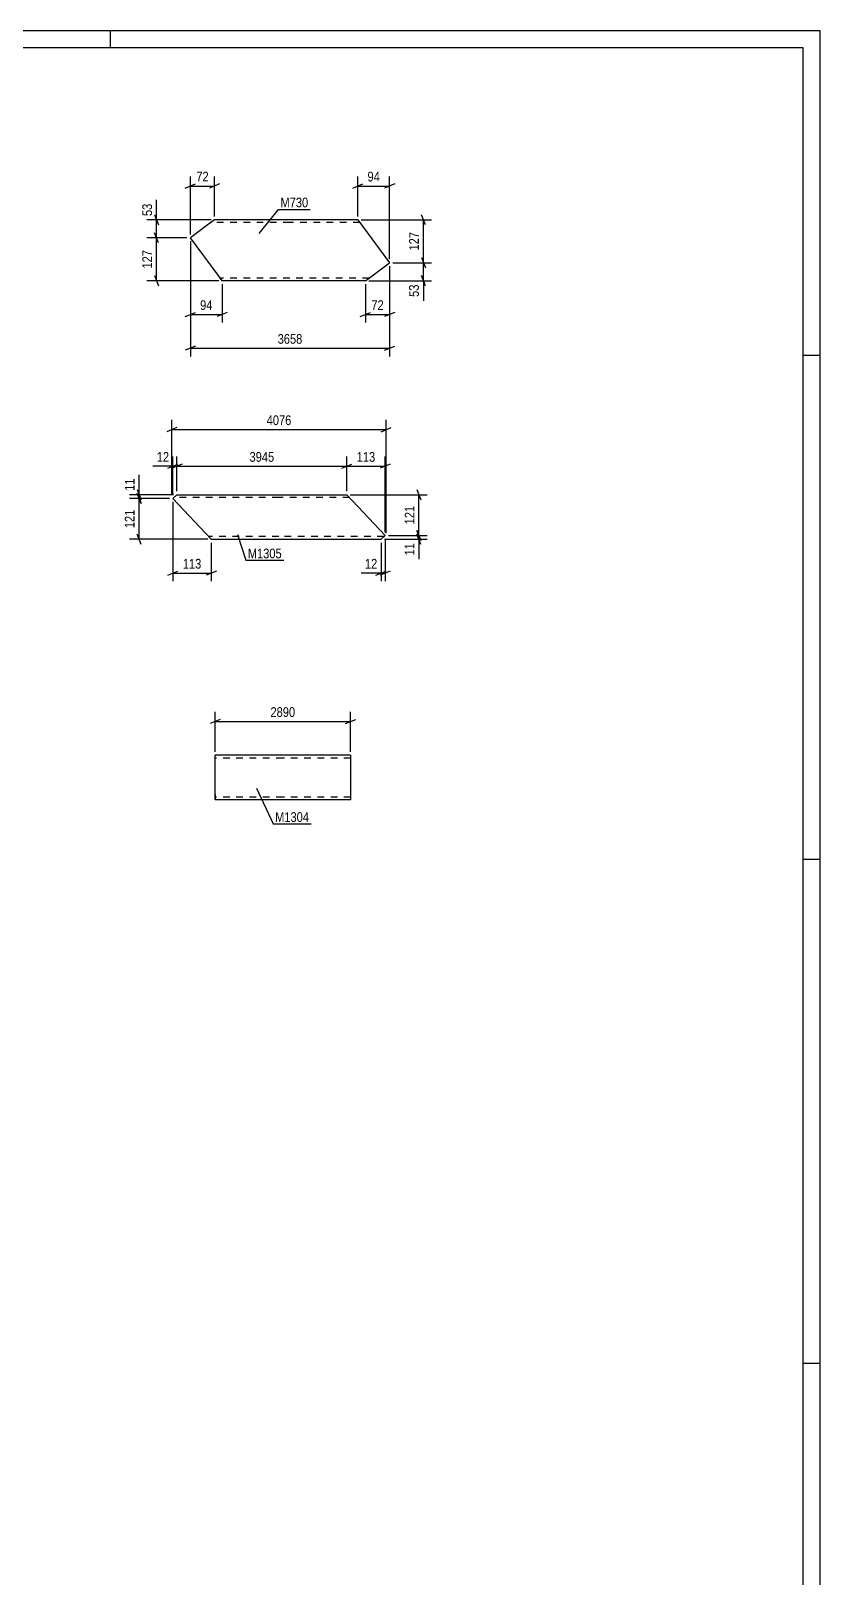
# Model space of a CAD drawing. Header units: millimetres. Extents: x 0 to 1189, y 0 to 841.
# Drawn here: x 955.5 to 1189, y 383.9 to 841 of the extents above; entities that cross this region are included whole.
import ezdxf

# ---------------------------------------------------------------- set-up
doc = ezdxf.new("R2010")
doc.units = ezdxf.units.MM
doc.linetypes.add('DXK_LINE_DOT2', pattern=[3.9198, 1.9599, -1.9599])
doc.styles.add('Arial Narrow', font='ARIALN.TTF', dxfattribs={"height": 0.2})

# ---------------------------------------------------------------- blocks, each defined once
blk = doc.blocks.new('Unknown-814407264-1135')
at = {"color": 5, "linetype": 'Continuous'}
for p, q in [((1189, 841), (0, 841)), ((979, 836), (979, 841)), ((1189, 0), (1189, 841)), ((1184, 836), (5, 836)), ((1184, 5), (1184, 836)), ((1189, 745), (1184, 745)), ((1189, 596), (1184, 596)), ((1189, 447), (1184, 447))]:
    blk.add_line(p, q, dxfattribs=at)
blk = doc.blocks.new('Part-814407264-19364 - 19334')
at = {"color": 2, "linetype": 'Continuous'}
for p, q in [((1007.69, 783.55), (1002.67, 779.81)), ((1009.84, 785.15), (1007.69, 783.55)), ((1032.1, 785.15), (1009.84, 785.15)), ((1052.2, 785.15), (1032.2, 785.15)), ((1052.2, 785.15), (1061.63, 772.48)), ((1010.91, 768.75), (1002.67, 779.81)), ((1012.1, 767.15), (1010.91, 768.75)), ((1054.46, 767.15), (1061.63, 772.48)), ((1032.1, 767.15), (1012.1, 767.15)), ((1054.46, 767.15), (1032.2, 767.15))]:
    blk.add_line(p, q, dxfattribs=at)
at = {"color": 7, "linetype": 'DXK_LINE_DOT2'}
for p, q in [((1009.84, 785.15), (1008.52, 784.16)), ((1032.1, 784.35), (1008.77, 784.35)), ((1052.8, 784.35), (1032.2, 784.35)), ((1012.01, 767.27), (1010.91, 768.75)), ((1032.1, 767.95), (1011.51, 767.95)), ((1055.54, 767.95), (1032.2, 767.95))]:
    blk.add_line(p, q, dxfattribs=at)
blk = doc.blocks.new('Part-814407264-19378 - 19377')
at = {"color": 2, "linetype": 'Continuous'}
for p, q in [((998.71, 703.89), (997.51, 702.76)), ((997.51, 702.76), (1008.86, 690.69)), ((998.71, 703.89), (1028.86, 703.89)), ((1028.96, 703.89), (1048.96, 703.89)), ((1048.96, 703.89), (1060.31, 691.82)), ((1008.86, 690.69), (1028.86, 690.69)), ((1028.96, 690.69), (1059.1, 690.69)), ((1060.31, 691.82), (1059.1, 690.69))]:
    blk.add_line(p, q, dxfattribs=at)
at = {"color": 7, "linetype": 'DXK_LINE_DOT2'}
for p, q in [((1028.86, 703.09), (997.86, 703.09)), ((1049.71, 703.09), (1028.96, 703.09)), ((1028.86, 691.49), (1008.11, 691.49)), ((1059.95, 691.49), (1028.96, 691.49))]:
    blk.add_line(p, q, dxfattribs=at)
blk = doc.blocks.new('Part-814407264-19392 - 19391')
at = {"color": 2, "linetype": 'Continuous'}
for p, q in [((1029.99, 626.83), (1009.99, 626.83)), ((1009.99, 615.23), (1009.99, 626.83)), ((1050.09, 626.83), (1030.09, 626.83)), ((1050.09, 626.83), (1050.09, 613.63)), ((1009.99, 615.23), (1009.99, 613.63)), ((1029.99, 613.63), (1009.99, 613.63)), ((1050.09, 613.63), (1030.09, 613.63))]:
    blk.add_line(p, q, dxfattribs=at)
at = {"color": 7, "linetype": 'DXK_LINE_DOT2'}
for p, q in [((1029.99, 626.03), (1009.99, 626.03)), ((1050.09, 626.03), (1030.09, 626.03)), ((1009.99, 613.75), (1009.99, 615.23)), ((1009.99, 614.43), (1009.99, 614.49)), ((1029.99, 614.43), (1009.99, 614.43)), ((1050.09, 614.43), (1030.09, 614.43)), ((1050.09, 614.43), (1050.09, 614.49))]:
    blk.add_line(p, q, dxfattribs=at)
blk = doc.blocks.new('StraightDimension-814407264-19669 - 19334')
at = {"color": 7, "linetype": 'Continuous'}
for p, q in [((1001.67, 779.81), (989.82, 779.81)), ((993.27, 778.31), (992.07, 781.31)), ((992.67, 767.15), (992.67, 779.81)), ((992.07, 768.65), (993.27, 765.65)), ((1011.1, 767.15), (989.82, 767.15))]:
    blk.add_line(p, q, dxfattribs=at)
at = {"color": 0}
blk.add_wipeout([(991.92, 776.82), (987.72, 776.82), (987.72, 770.13), (991.92, 770.13)], dxfattribs=at)
at = {"color": 3, "style": 'Arial Narrow'}
blk.add_text('127', height=2.863, rotation=90.0002, dxfattribs=at).set_placement((991.32, 770.73))
blk = doc.blocks.new('StraightDimension-814407264-19677 - 19334')
at = {"color": 7, "linetype": 'Continuous'}
for p, q in [((1071.03, 773.98), (1072.23, 770.98)), ((1062.63, 772.48), (1074.03, 772.48)), ((1072.23, 765.65), (1071.03, 768.65)), ((1071.63, 767.15), (1071.63, 772.48)), ((1055.46, 767.15), (1074.03, 767.15))]:
    blk.add_line(p, q, dxfattribs=at)
at = {"color": 0}
blk.add_wipeout([(1070.88, 766.62), (1066.68, 766.62), (1066.68, 761.76), (1070.88, 761.76)], dxfattribs=at)
at = {"color": 7, "linetype": 'Continuous'}
blk.add_line((1071.63, 767.15), (1071.63, 761.24), dxfattribs=at)
blk.add_line((1071.63, 767.15), (1071.63, 761.24), dxfattribs=at)
at = {"color": 3, "style": 'Arial Narrow'}
blk.add_text('53', height=2.863, rotation=90.0002, dxfattribs=at).set_placement((1070.28, 762.36))
blk = doc.blocks.new('StraightDimension-814407264-19651 - 19334')
at = {"color": 7, "linetype": 'Continuous'}
for p, q in [((1061.63, 771.48), (1061.63, 754.75)), ((1054.46, 766.15), (1054.46, 754.75)), ((1052.96, 756.55), (1055.96, 757.75)), ((1054.46, 757.15), (1061.63, 757.15)), ((1063.13, 757.75), (1060.13, 756.55))]:
    blk.add_line(p, q, dxfattribs=at)
at = {"color": 0}
blk.add_wipeout([(1060.48, 757.9), (1060.48, 762.1), (1055.62, 762.1), (1055.62, 757.9)], dxfattribs=at)
at = {"color": 3, "style": 'Arial Narrow'}
blk.add_text('72', height=2.863, dxfattribs=at).set_placement((1056.22, 758.5))
blk = doc.blocks.new('StraightDimension-814407264-19664 - 19334')
at = {"color": 7, "linetype": 'Continuous'}
for p, q in [((1001.17, 794.55), (1004.17, 795.75)), ((1002.67, 780.81), (1002.67, 798)), ((1011.34, 795.75), (1008.34, 794.55)), ((1009.84, 786.15), (1009.84, 798)), ((1002.67, 795.15), (1009.84, 795.15))]:
    blk.add_line(p, q, dxfattribs=at)
at = {"color": 0}
blk.add_wipeout([(1008.69, 795.9), (1008.69, 800.1), (1003.83, 800.1), (1003.83, 795.9)], dxfattribs=at)
at = {"color": 3, "style": 'Arial Narrow'}
blk.add_text('72', height=2.863, dxfattribs=at).set_placement((1004.43, 796.5))
blk = doc.blocks.new('StraightDimension-814407264-19656 - 19334')
at = {"color": 7, "linetype": 'Continuous'}
for p, q in [((1002.67, 778.81), (1002.67, 754.75)), ((1012.1, 766.15), (1012.1, 754.75)), ((1001.17, 756.55), (1004.17, 757.75)), ((1002.67, 757.15), (1012.1, 757.15)), ((1013.6, 757.75), (1010.6, 756.55))]:
    blk.add_line(p, q, dxfattribs=at)
at = {"color": 0}
blk.add_wipeout([(1009.82, 757.9), (1009.82, 762.1), (1004.96, 762.1), (1004.96, 757.9)], dxfattribs=at)
at = {"color": 3, "style": 'Arial Narrow'}
blk.add_text('94', height=2.863, dxfattribs=at).set_placement((1005.56, 758.5))
blk = doc.blocks.new('StraightDimension-814407264-19668 - 19334')
at = {"color": 7, "linetype": 'Continuous'}
for p, q in [((992.07, 786.65), (993.27, 783.65)), ((1008.84, 785.15), (989.82, 785.15)), ((992.67, 779.81), (992.67, 785.15)), ((1001.67, 779.81), (989.82, 779.81)), ((993.27, 778.31), (992.07, 781.31))]:
    blk.add_line(p, q, dxfattribs=at)
at = {"color": 0}
blk.add_wipeout([(991.92, 790.53), (987.72, 790.53), (987.72, 785.67), (991.92, 785.67)], dxfattribs=at)
at = {"color": 7, "linetype": 'Continuous'}
blk.add_line((992.67, 785.15), (992.67, 791.05), dxfattribs=at)
blk.add_line((992.67, 785.15), (992.67, 791.05), dxfattribs=at)
at = {"color": 3, "style": 'Arial Narrow'}
blk.add_text('53', height=2.863, rotation=90.0002, dxfattribs=at).set_placement((991.32, 786.27))
blk = doc.blocks.new('StraightDimension-814407264-19660 - 19334')
at = {"color": 7, "linetype": 'Continuous'}
for p, q in [((1050.7, 794.55), (1053.7, 795.75)), ((1052.2, 786.15), (1052.2, 798)), ((1063.13, 795.75), (1060.13, 794.55)), ((1061.63, 773.48), (1061.63, 798)), ((1052.2, 795.15), (1061.63, 795.15))]:
    blk.add_line(p, q, dxfattribs=at)
at = {"color": 0}
blk.add_wipeout([(1059.35, 795.9), (1059.35, 800.1), (1054.49, 800.1), (1054.49, 795.9)], dxfattribs=at)
at = {"color": 3, "style": 'Arial Narrow'}
blk.add_text('94', height=2.863, dxfattribs=at).set_placement((1055.09, 796.5))
blk = doc.blocks.new('StraightDimension-814407264-19676 - 19334')
at = {"color": 7, "linetype": 'Continuous'}
for p, q in [((1072.23, 783.65), (1071.03, 786.65)), ((1053.2, 785.15), (1074.03, 785.15)), ((1071.63, 772.48), (1071.63, 785.15)), ((1071.03, 773.98), (1072.23, 770.98)), ((1062.63, 772.48), (1074.03, 772.48))]:
    blk.add_line(p, q, dxfattribs=at)
at = {"color": 0}
blk.add_wipeout([(1070.88, 782.16), (1066.68, 782.16), (1066.68, 775.47), (1070.88, 775.47)], dxfattribs=at)
at = {"color": 3, "style": 'Arial Narrow'}
blk.add_text('127', height=2.863, rotation=90.0002, dxfattribs=at).set_placement((1070.28, 776.07))
blk = doc.blocks.new('StraightDimension-814407264-19684 - 19334')
at = {"color": 7, "linetype": 'Continuous'}
for p, q in [((1002.67, 778.81), (1002.67, 744.77)), ((1061.63, 771.48), (1061.63, 744.77)), ((1004.17, 747.77), (1001.17, 746.57)), ((1002.67, 747.17), (1061.63, 747.17)), ((1060.13, 746.57), (1063.13, 747.77))]:
    blk.add_line(p, q, dxfattribs=at)
at = {"color": 0}
blk.add_wipeout([(1036.41, 747.92), (1036.41, 752.12), (1027.9, 752.12), (1027.9, 747.92)], dxfattribs=at)
at = {"color": 3, "style": 'Arial Narrow'}
blk.add_text('3658', height=2.863, dxfattribs=at).set_placement((1028.5, 748.52))
blk = doc.blocks.new('StraightDimension-814407264-23841 - 19377')
at = {"color": 7, "linetype": 'Continuous'}
for p, q in [((1069.71, 705.39), (1070.91, 702.39)), ((1049.96, 703.89), (1072.71, 703.89)), ((1070.31, 691.82), (1070.31, 703.89)), ((1061.31, 691.82), (1072.71, 691.82)), ((1070.91, 690.32), (1069.71, 693.32))]:
    blk.add_line(p, q, dxfattribs=at)
at = {"color": 0}
blk.add_wipeout([(1069.56, 701.2), (1065.36, 701.2), (1065.36, 694.51), (1069.56, 694.51)], dxfattribs=at)
at = {"color": 3, "style": 'Arial Narrow'}
blk.add_text('121', height=2.863, rotation=90.0002, dxfattribs=at).set_placement((1068.96, 695.11))
blk = doc.blocks.new('StraightDimension-814407264-23805 - 19377')
at = {"color": 7, "linetype": 'Continuous'}
for p, q in [((986.91, 704.26), (988.11, 701.26)), ((996.51, 702.76), (984.66, 702.76)), ((987.51, 690.69), (987.51, 702.76)), ((1007.86, 690.69), (984.66, 690.69)), ((988.11, 689.19), (986.91, 692.19))]:
    blk.add_line(p, q, dxfattribs=at)
at = {"color": 0}
blk.add_wipeout([(986.76, 700.06), (982.56, 700.06), (982.56, 693.38), (986.76, 693.38)], dxfattribs=at)
at = {"color": 3, "style": 'Arial Narrow'}
blk.add_text('121', height=2.863, rotation=90.0002, dxfattribs=at).set_placement((986.16, 693.98))
blk = doc.blocks.new('StraightDimension-814407264-19718 - 19377')
at = {"color": 7, "linetype": 'Continuous'}
for p, q in [((1060.31, 690.82), (1060.31, 678.29)), ((1059.1, 689.69), (1059.1, 678.29)), ((1057.6, 680.09), (1060.6, 681.29)), ((1061.81, 681.29), (1058.81, 680.09)), ((1059.1, 680.69), (1060.31, 680.69))]:
    blk.add_line(p, q, dxfattribs=at)
at = {"color": 0}
blk.add_wipeout([(1058.58, 681.44), (1058.58, 685.64), (1053.72, 685.64), (1053.72, 681.44)], dxfattribs=at)
at = {"color": 7, "linetype": 'Continuous'}
blk.add_line((1059.1, 680.69), (1053.2, 680.69), dxfattribs=at)
blk.add_line((1059.1, 680.69), (1053.2, 680.69), dxfattribs=at)
at = {"color": 3, "style": 'Arial Narrow'}
blk.add_text('12', height=2.863, dxfattribs=at).set_placement((1054.32, 682.04))
blk = doc.blocks.new('StraightDimension-814407264-23842 - 19377')
at = {"color": 7, "linetype": 'Continuous'}
for p, q in [((1060.1, 690.69), (1072.71, 690.69)), ((1061.31, 691.82), (1072.71, 691.82)), ((1069.71, 693.32), (1070.91, 690.32)), ((1070.91, 689.19), (1069.71, 692.19)), ((1070.31, 690.69), (1070.31, 691.82))]:
    blk.add_line(p, q, dxfattribs=at)
at = {"color": 0}
blk.add_wipeout([(1069.56, 690.16), (1065.36, 690.16), (1065.36, 685.31), (1069.56, 685.31)], dxfattribs=at)
at = {"color": 7, "linetype": 'Continuous'}
blk.add_line((1070.31, 690.69), (1070.31, 684.78), dxfattribs=at)
blk.add_line((1070.31, 690.69), (1070.31, 684.78), dxfattribs=at)
at = {"color": 3, "style": 'Arial Narrow'}
blk.add_text('11', height=2.863, rotation=90.0002, dxfattribs=at).set_placement((1068.96, 685.91))
blk = doc.blocks.new('StraightDimension-814407264-19722 - 19377')
at = {"color": 7, "linetype": 'Continuous'}
for p, q in [((997.51, 701.76), (997.51, 678.29)), ((1008.86, 689.69), (1008.86, 678.29)), ((996.01, 680.09), (999.01, 681.29)), ((1010.36, 681.29), (1007.36, 680.09)), ((997.51, 680.69), (1008.86, 680.69))]:
    blk.add_line(p, q, dxfattribs=at)
at = {"color": 0}
blk.add_wipeout([(1006.53, 681.44), (1006.53, 685.64), (999.84, 685.64), (999.84, 681.44)], dxfattribs=at)
at = {"color": 3, "style": 'Arial Narrow'}
blk.add_text('113', height=2.863, dxfattribs=at).set_placement((1000.44, 682.04))
blk = doc.blocks.new('StraightDimension-814407264-23804 - 19377')
at = {"color": 7, "linetype": 'Continuous'}
for p, q in [((986.91, 705.39), (988.11, 702.39)), ((988.11, 701.26), (986.91, 704.26)), ((997.71, 703.89), (984.66, 703.89)), ((996.51, 702.76), (984.66, 702.76)), ((987.51, 702.76), (987.51, 703.89))]:
    blk.add_line(p, q, dxfattribs=at)
at = {"color": 0}
blk.add_wipeout([(986.76, 709.27), (982.56, 709.27), (982.56, 704.41), (986.76, 704.41)], dxfattribs=at)
at = {"color": 7, "linetype": 'Continuous'}
blk.add_line((987.51, 703.89), (987.51, 709.79), dxfattribs=at)
blk.add_line((987.51, 703.89), (987.51, 709.79), dxfattribs=at)
at = {"color": 3, "style": 'Arial Narrow'}
blk.add_text('11', height=2.863, rotation=90.0002, dxfattribs=at).set_placement((986.16, 705.01))
blk = doc.blocks.new('StraightDimension-814407264-23874 - 19377')
at = {"color": 7, "linetype": 'Continuous'}
for p, q in [((1048.96, 704.89), (1048.96, 715.13)), ((1060.31, 692.82), (1060.31, 715.13)), ((1047.46, 711.68), (1050.46, 712.88)), ((1048.96, 712.28), (1060.31, 712.28)), ((1061.81, 712.88), (1058.81, 711.68))]:
    blk.add_line(p, q, dxfattribs=at)
at = {"color": 0}
blk.add_wipeout([(1057.97, 713.03), (1057.97, 717.23), (1051.29, 717.23), (1051.29, 713.03)], dxfattribs=at)
at = {"color": 3, "style": 'Arial Narrow'}
blk.add_text('113', height=2.863, dxfattribs=at).set_placement((1051.89, 713.63))
blk = doc.blocks.new('StraightDimension-814407264-23875 - 19377')
at = {"color": 7, "linetype": 'Continuous'}
for p, q in [((998.71, 704.89), (998.71, 715.13)), ((1048.96, 704.89), (1048.96, 715.13)), ((1000.21, 712.88), (997.21, 711.68)), ((998.71, 712.28), (1048.96, 712.28)), ((1047.46, 711.68), (1050.46, 712.88))]:
    blk.add_line(p, q, dxfattribs=at)
at = {"color": 0}
blk.add_wipeout([(1028.09, 713.03), (1028.09, 717.23), (1019.58, 717.23), (1019.58, 713.03)], dxfattribs=at)
at = {"color": 3, "style": 'Arial Narrow'}
blk.add_text('3945', height=2.863, dxfattribs=at).set_placement((1020.18, 713.63))
blk = doc.blocks.new('StraightDimension-814407264-23876 - 19377')
at = {"color": 7, "linetype": 'Continuous'}
for p, q in [((997.51, 703.76), (997.51, 715.13)), ((998.71, 704.89), (998.71, 715.13)), ((996.01, 711.68), (999.01, 712.88)), ((1000.21, 712.88), (997.21, 711.68)), ((997.51, 712.28), (998.71, 712.28))]:
    blk.add_line(p, q, dxfattribs=at)
at = {"color": 0}
blk.add_wipeout([(996.98, 713.03), (996.98, 717.23), (992.13, 717.23), (992.13, 713.03)], dxfattribs=at)
at = {"color": 7, "linetype": 'Continuous'}
blk.add_line((997.51, 712.28), (991.6, 712.28), dxfattribs=at)
blk.add_line((997.51, 712.28), (991.6, 712.28), dxfattribs=at)
at = {"color": 3, "style": 'Arial Narrow'}
blk.add_text('12', height=2.863, dxfattribs=at).set_placement((992.73, 713.63))
blk = doc.blocks.new('StraightDimension-814407264-23922 - 19377')
at = {"color": 7, "linetype": 'Continuous'}
for p, q in [((998.7, 723.72), (995.7, 722.52)), ((997.2, 704.09), (997.2, 725.97)), ((997.2, 723.12), (1060.62, 723.12)), ((1059.12, 722.52), (1062.12, 723.72)), ((1060.62, 692.49), (1060.62, 725.97))]:
    blk.add_line(p, q, dxfattribs=at)
at = {"color": 0}
blk.add_wipeout([(1033.16, 723.87), (1033.16, 728.07), (1024.65, 728.07), (1024.65, 723.87)], dxfattribs=at)
at = {"color": 3, "style": 'Arial Narrow'}
blk.add_text('4076', height=2.863, dxfattribs=at).set_placement((1025.25, 724.47))
blk = doc.blocks.new('StraightDimension-814407264-19784 - 19391')
at = {"color": 7, "linetype": 'Continuous'}
for p, q in [((1011.49, 637.43), (1008.49, 636.23)), ((1009.99, 627.83), (1009.99, 639.68)), ((1009.99, 636.83), (1050.09, 636.83)), ((1048.59, 636.23), (1051.59, 637.43)), ((1050.09, 627.83), (1050.09, 639.68))]:
    blk.add_line(p, q, dxfattribs=at)
at = {"color": 0}
blk.add_wipeout([(1034.3, 637.58), (1034.3, 641.78), (1025.78, 641.78), (1025.78, 637.58)], dxfattribs=at)
at = {"color": 3, "style": 'Arial Narrow'}
blk.add_text('2890', height=2.863, dxfattribs=at).set_placement((1026.38, 638.18))
blk = doc.blocks.new('Mark-814407264-20236 - 19334')
at = {"color": 0}
blk.add_wipeout([(1037.56, 788.85), (1037.56, 791.85), (1029.33, 791.85), (1029.33, 788.85)], dxfattribs=at)
blk.add_wipeout([(1037.56, 788.85), (1037.56, 791.85), (1029.33, 791.85), (1029.33, 788.85)], dxfattribs=at)
at = {"color": 30, "linetype": 'Continuous'}
for p, q in [((1023.01, 781.15), (1028.73, 788.25)), ((1028.73, 788.25), (1038.16, 788.25))]:
    blk.add_line(p, q, dxfattribs=at)
at = {"color": 3, "style": 'Arial Narrow'}
blk.add_text('M730', height=2.863, dxfattribs=at).set_placement((1029.33, 788.85))
blk = doc.blocks.new('Mark-814407264-20242 - 19377')
at = {"color": 0}
blk.add_wipeout([(1029.71, 685.08), (1029.71, 688.08), (1019.66, 688.08), (1019.66, 685.08)], dxfattribs=at)
blk.add_wipeout([(1029.71, 685.08), (1029.71, 688.08), (1019.66, 688.08), (1019.66, 685.08)], dxfattribs=at)
at = {"color": 30, "linetype": 'Continuous'}
for p, q in [((1016.64, 692.15), (1019.06, 684.48)), ((1019.06, 684.48), (1030.31, 684.48))]:
    blk.add_line(p, q, dxfattribs=at)
at = {"color": 3, "style": 'Arial Narrow'}
blk.add_text('M1305', height=2.863, dxfattribs=at).set_placement((1019.66, 685.08))
blk = doc.blocks.new('Mark-814407264-20248 - 19391')
at = {"color": 0}
blk.add_wipeout([(1037.81, 607.15), (1037.81, 610.15), (1027.75, 610.15), (1027.75, 607.15)], dxfattribs=at)
blk.add_wipeout([(1037.81, 607.15), (1037.81, 610.15), (1027.75, 610.15), (1027.75, 607.15)], dxfattribs=at)
at = {"color": 30, "linetype": 'Continuous'}
for p, q in [((1022.23, 617.08), (1027.15, 606.55)), ((1027.15, 606.55), (1038.41, 606.55))]:
    blk.add_line(p, q, dxfattribs=at)
at = {"color": 3, "style": 'Arial Narrow'}
blk.add_text('M1304', height=2.863, dxfattribs=at).set_placement((1027.75, 607.15))

msp = doc.modelspace()

# ---------------------------------------------------------------- block references
for name in ['Unknown-814407264-1135', 'Part-814407264-19364 - 19334', 'Part-814407264-19378 - 19377', 'Part-814407264-19392 - 19391']:
    msp.add_blockref(name, (0, 0))

# ---------------------------------------------------------------- next in the draw order: block references
for name in ['Mark-814407264-20236 - 19334', 'StraightDimension-814407264-19669 - 19334', 'StraightDimension-814407264-19677 - 19334', 'StraightDimension-814407264-23805 - 19377', 'StraightDimension-814407264-23841 - 19377', 'StraightDimension-814407264-19784 - 19391', 'Mark-814407264-20248 - 19391']:
    msp.add_blockref(name, (0, 0))

# ---------------------------------------------------------------- next in the draw order: block references
for name in ['StraightDimension-814407264-19664 - 19334', 'StraightDimension-814407264-19651 - 19334', 'StraightDimension-814407264-19722 - 19377', 'StraightDimension-814407264-19718 - 19377']:
    msp.add_blockref(name, (0, 0))

# ---------------------------------------------------------------- next in the draw order: block references
for name in ['StraightDimension-814407264-19660 - 19334', 'StraightDimension-814407264-19656 - 19334', 'StraightDimension-814407264-23804 - 19377', 'StraightDimension-814407264-23842 - 19377']:
    msp.add_blockref(name, (0, 0))

# ---------------------------------------------------------------- next in the draw order: block references
for name in ['StraightDimension-814407264-19668 - 19334', 'StraightDimension-814407264-19676 - 19334', 'StraightDimension-814407264-23874 - 19377']:
    msp.add_blockref(name, (0, 0))

# ---------------------------------------------------------------- next in the draw order: block references
for name in ['StraightDimension-814407264-19684 - 19334', 'StraightDimension-814407264-23875 - 19377']:
    msp.add_blockref(name, (0, 0))

# ---------------------------------------------------------------- next in the draw order: block references
msp.add_blockref('StraightDimension-814407264-23876 - 19377', (0, 0))

# ---------------------------------------------------------------- next in the draw order: block references
msp.add_blockref('StraightDimension-814407264-23922 - 19377', (0, 0))

# ---------------------------------------------------------------- next in the draw order: block references
msp.add_blockref('Mark-814407264-20242 - 19377', (0, 0))

doc.saveas('drawing.dxf')
